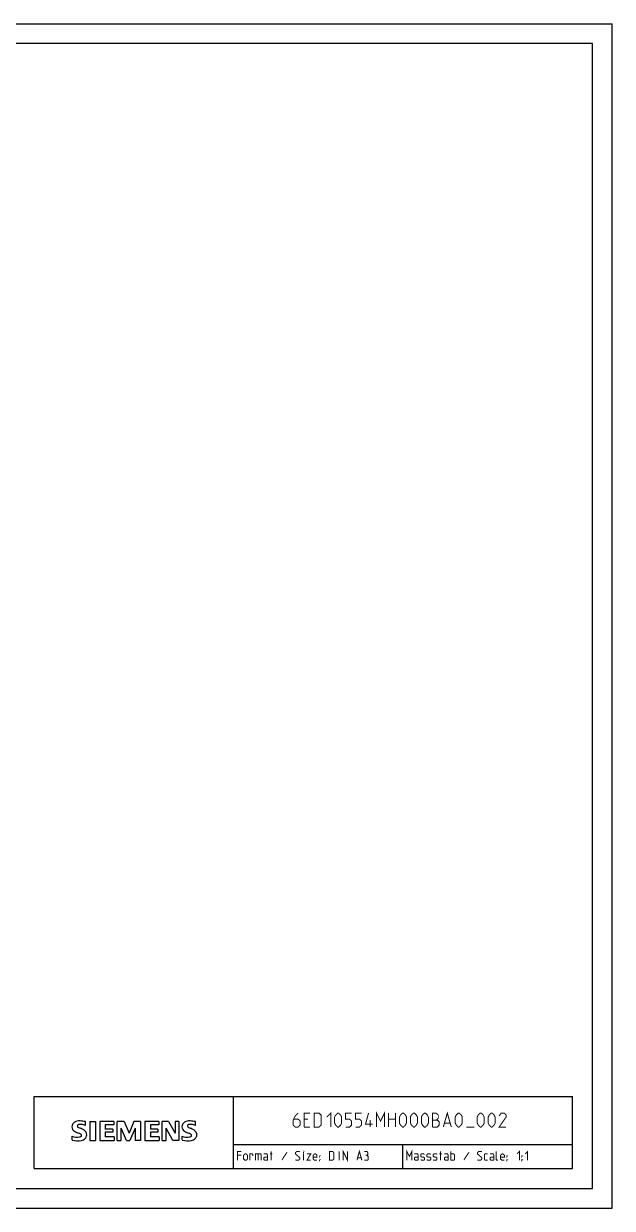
# Model space of a CAD drawing. Extents: x 0 to 420, y 0 to 297.
# Drawn here: x 272.4 to 420, y 0 to 297 of the extents above; entities that cross this region are included whole.
import ezdxf

# ---------------------------------------------------------------- set-up
doc = ezdxf.new("R2010")
doc.units = 0
doc.header["$LTSCALE"] = 23.1
doc.layers.get('0').update_dxf_attribs({"linetype": 'CONTINUOUS'})
doc.layers.add('90000_FRAME', color=7, linetype='CONTINUOUS')

msp = doc.modelspace()

# ---------------------------------------------------------------- linework, layer by layer
at = {"color": 7, "linetype": 'CONTINUOUS'}
for p, q in [((0, 297), (420, 297)), ((420, 0), (420, 297)), ((0, 0), (420, 0))]:
    msp.add_line(p, q, dxfattribs=at)
at = {"layer": '90000_FRAME', "color": 7, "linetype": 'CONTINUOUS'}
for p, q in [((0, 297), (420, 297)), ((420, 0), (420, 297)), ((415, 292), (5, 292)), ((415, 5), (415, 292)), ((275, 28), (410, 28)), ((275, 10), (275, 28)), ((325, 10), (325, 28)), ((410, 10), (410, 28)), ((284.73, 21.2), (285.01, 21.48)), ((287.87, 20.79), (287.87, 21.74)), ((288.96, 21.78), (290.39, 21.78)), ((288.96, 21.78), (288.96, 17.03)), ((290.39, 21.78), (290.39, 17.03)), ((295, 21.78), (291.48, 21.78)), ((291.48, 21.78), (291.48, 17.03)), ((295, 20.9), (292.86, 20.9)), ((292.86, 20.9), (292.86, 19.84)), ((295, 21.78), (295, 20.9)), ((297.56, 21.78), (295.85, 21.78)), ((295.85, 17.03), (295.85, 21.78)), ((297.56, 21.78), (298.8, 18.88)), ((299.99, 21.78), (298.8, 18.88)), ((301.7, 21.78), (299.99, 21.78)), ((301.7, 21.78), (301.7, 17.03)), ((306.31, 21.78), (302.79, 21.78)), ((302.79, 21.78), (302.79, 17.03)), ((306.31, 20.9), (304.17, 20.9)), ((304.17, 20.9), (304.17, 19.84)), ((306.31, 21.78), (306.31, 20.9)), ((308.69, 21.78), (307.14, 21.78)), ((307.14, 17.03), (307.14, 21.78)), ((308.69, 21.78), (310.37, 18.84)), ((311.32, 21.78), (310.37, 21.78)), ((310.37, 21.78), (310.37, 18.84)), ((311.32, 21.78), (311.32, 17.03)), ((315.46, 20.79), (315.46, 21.74)), ((284.54, 17.13), (284.54, 18.08)), ((294.71, 19.84), (292.86, 19.84)), ((294.71, 19.05), (292.86, 19.05)), ((292.86, 19.05), (292.86, 17.93)), ((295.04, 17.93), (292.86, 17.93)), ((294.71, 19.84), (294.71, 19.05)), ((295.04, 17.93), (295.04, 17.03)), ((298.13, 16.98), (296.8, 20.07)), ((296.8, 17.03), (296.8, 20.07)), ((300.32, 20.12), (298.99, 16.98)), ((300.32, 20.12), (300.32, 17.03)), ((306.02, 19.84), (304.17, 19.84)), ((306.02, 19.05), (304.17, 19.05)), ((304.17, 19.05), (304.17, 17.93)), ((306.36, 17.93), (304.17, 17.93)), ((306.02, 19.84), (306.02, 19.05)), ((306.36, 17.93), (306.36, 17.03)), ((309.8, 17.03), (308.09, 20.07)), ((308.09, 17.03), (308.09, 20.07)), ((312.13, 17.13), (312.13, 18.08)), ((288.96, 17.03), (290.39, 17.03)), ((291.48, 17.03), (295.04, 17.03)), ((295.85, 17.03), (296.8, 17.03)), ((298.13, 16.98), (298.99, 16.98)), ((301.7, 17.03), (300.32, 17.03)), ((302.79, 17.03), (306.36, 17.03)), ((307.14, 17.03), (308.09, 17.03)), ((311.32, 17.03), (309.8, 17.03)), ((325, 16), (410, 16)), ((367.5, 10), (367.5, 16)), ((275, 10), (410, 10)), ((5, 5), (415, 5)), ((0, 0), (420, 0))]:
    msp.add_line(p, q, dxfattribs=at)
at = {"layer": '90000_FRAME', "color": 7, "linetype": 'CONTINUOUS', "const_width": 0.25}
for points in [[(341.21, 23.88), (340.46, 23.13), (339.96, 22.13), (339.96, 20.88), (340.46, 20.38), (341.21, 20.38), (341.71, 20.88), (341.71, 21.88), (341.21, 22.38), (340.12, 22.38)], [(342.71, 20.38), (342.71, 23.88), (344.21, 23.88)], [(345.21, 20.38), (345.21, 23.88), (346.46, 23.88), (346.96, 23.38), (346.96, 20.88), (346.46, 20.38), (345.21, 20.38)], [(348.37, 22.88), (349.37, 23.88), (349.37, 20.38)], [(350.37, 21.38), (350.37, 22.88), (350.62, 23.38), (351.12, 23.88), (351.37, 23.88), (351.87, 23.38), (352.12, 22.88), (352.12, 21.38), (351.87, 20.88), (351.37, 20.38), (351.12, 20.38), (350.62, 20.88), (350.37, 21.38)], [(353.12, 20.38), (354.12, 20.38), (354.62, 20.88), (354.62, 21.88), (354.12, 22.38), (353.12, 22.38), (353.12, 23.88), (354.62, 23.88)], [(355.62, 20.38), (356.62, 20.38), (357.12, 20.88), (357.12, 21.88), (356.62, 22.38), (355.62, 22.38), (355.62, 23.88), (357.12, 23.88)], [(359.87, 21.13), (358.12, 21.13), (358.87, 23.88)], [(360.87, 20.38), (360.87, 23.88), (361.87, 21.88), (362.87, 23.88), (362.87, 20.38)], [(363.87, 20.38), (363.87, 23.88)], [(365.62, 23.88), (365.62, 20.38)], [(366.62, 21.38), (366.62, 22.88), (366.87, 23.38), (367.37, 23.88), (367.62, 23.88), (368.12, 23.38), (368.37, 22.88), (368.37, 21.38), (368.12, 20.88), (367.62, 20.38), (367.37, 20.38), (366.87, 20.88), (366.62, 21.38)], [(369.37, 21.38), (369.37, 22.88), (369.62, 23.38), (370.12, 23.88), (370.37, 23.88), (370.87, 23.38), (371.12, 22.88), (371.12, 21.38), (370.87, 20.88), (370.37, 20.38), (370.12, 20.38), (369.62, 20.88), (369.37, 21.38)], [(372.12, 21.38), (372.12, 22.88), (372.37, 23.38), (372.87, 23.88), (373.12, 23.88), (373.62, 23.38), (373.87, 22.88), (373.87, 21.38), (373.62, 20.88), (373.12, 20.38), (372.87, 20.38), (372.37, 20.88), (372.12, 21.38)], [(374.87, 20.38), (374.87, 23.88), (375.62, 23.88), (375.87, 23.79), (376.37, 23.38), (376.37, 22.63), (375.87, 22.13)], [(377.62, 20.38), (378.62, 23.88), (379.62, 20.38)], [(380.62, 21.38), (380.62, 22.88), (380.87, 23.38), (381.37, 23.88), (381.62, 23.88), (382.12, 23.38), (382.37, 22.88), (382.37, 21.38), (382.12, 20.88), (381.62, 20.38), (381.37, 20.38), (380.87, 20.88), (380.62, 21.38)], [(386.12, 21.38), (386.12, 22.88), (386.37, 23.38), (386.87, 23.88), (387.12, 23.88), (387.62, 23.38), (387.87, 22.88), (387.87, 21.38), (387.62, 20.88), (387.12, 20.38), (386.87, 20.38), (386.37, 20.88), (386.12, 21.38)], [(388.87, 21.38), (388.87, 22.88), (389.12, 23.38), (389.62, 23.88), (389.87, 23.88), (390.37, 23.38), (390.62, 22.88), (390.62, 21.38), (390.37, 20.88), (389.87, 20.38), (389.62, 20.38), (389.12, 20.88), (388.87, 21.38)], [(393.37, 20.38), (391.62, 20.38), (393.37, 22.88), (393.37, 23.38), (392.87, 23.88), (392.12, 23.88), (391.62, 23.13)], [(343.71, 22.38), (342.71, 22.38)], [(359.29, 20.38), (359.29, 22.13)], [(363.87, 22.38), (365.62, 22.38)], [(374.87, 22.13), (376.12, 22.13), (376.62, 21.63), (376.62, 20.88), (376.12, 20.38), (374.87, 20.38)], [(377.96, 21.38), (379.29, 21.38)], [(342.71, 20.38), (344.21, 20.38)], [(383.37, 20.38), (385.37, 20.38)], [(325.98, 12.05), (325.98, 14.25), (326.93, 14.25)], [(326.93, 13.31), (325.98, 13.31)], [(327.55, 12.37), (327.55, 13.31), (327.87, 13.63), (328.18, 13.63), (328.5, 13.31), (328.5, 12.37), (328.18, 12.05), (327.87, 12.05), (327.55, 12.37)], [(329.13, 12.05), (329.13, 13.63), (329.75, 13.63), (329.86, 13.47), (329.86, 13.15)], [(330.54, 12.05), (330.54, 13.63), (331.8, 13.63), (331.95, 13.47), (331.95, 12.05)], [(331.22, 13.63), (331.22, 12.05)], [(333.53, 12.05), (333.53, 13.31), (333.37, 13.63), (332.58, 13.63)], [(333.53, 12.05), (332.9, 12.05), (332.58, 12.21), (332.58, 12.68), (332.9, 12.84), (333.53, 12.84)], [(334.15, 13.63), (334.78, 13.63)], [(334.42, 12.05), (334.42, 14.25)], [(338.4, 14.04), (337.14, 12.11)], [(340.54, 12.21), (340.7, 12.05), (341.33, 12.05), (341.64, 12.37), (341.64, 12.68), (340.54, 13.63), (340.54, 13.94), (340.86, 14.25), (341.49, 14.25), (341.64, 14.1)], [(342.59, 14.1), (342.59, 14.25), (342.64, 14.25), (342.59, 14.1)], [(342.59, 12.05), (342.59, 13.63)], [(343.43, 13.63), (344.37, 13.63), (343.43, 12.05), (344.37, 12.05)], [(345.94, 12.05), (345.31, 12.05), (345, 12.37), (345, 13.31), (345.31, 13.63), (345.63, 13.63), (345.94, 13.31), (345.94, 12.84), (345, 12.84)], [(346.57, 13), (346.57, 13.15), (346.67, 13.15), (346.57, 13)], [(346.57, 12.05), (346.57, 12.21), (346.67, 12.21), (346.57, 12.05)], [(349.08, 12.05), (349.08, 14.25), (349.87, 14.25), (350.18, 13.94), (350.18, 12.37), (349.87, 12.05), (349.08, 12.05)], [(351.49, 12.05), (351.49, 14.25)], [(352.49, 12.05), (352.49, 14.25), (353.59, 12.05), (353.59, 14.25)], [(355.95, 12.05), (356.57, 14.25), (357.2, 12.05)], [(356.15, 12.68), (356.99, 12.68)], [(358.46, 13.31), (358.72, 13.47), (358.72, 13.94), (358.46, 14.25), (357.83, 14.25)], [(357.83, 12.05), (358.62, 12.05), (358.77, 12.21), (358.77, 13), (358.46, 13.31), (358.14, 13.31)], [(368.48, 12.05), (368.48, 14.25), (369.11, 13), (369.74, 14.25), (369.74, 12.05)], [(371.31, 12.05), (371.31, 13.31), (371.15, 13.63), (370.37, 13.63)], [(371.31, 12.05), (370.68, 12.05), (370.37, 12.21), (370.37, 12.68), (370.68, 12.84), (371.31, 12.84)], [(371.94, 12.21), (372.1, 12.05), (372.73, 12.05), (372.88, 12.21), (372.88, 12.68), (372.73, 12.79), (372.1, 12.89), (371.94, 13), (371.94, 13.47), (372.1, 13.63), (372.73, 13.63), (372.88, 13.47)], [(373.51, 12.21), (373.67, 12.05), (374.3, 12.05), (374.45, 12.21), (374.45, 12.68), (374.3, 12.79), (373.67, 12.89), (373.51, 13), (373.51, 13.47), (373.67, 13.63), (374.3, 13.63), (374.45, 13.47)], [(375.08, 12.21), (375.24, 12.05), (375.87, 12.05), (376.03, 12.21), (376.03, 12.68), (375.87, 12.79), (375.24, 12.89), (375.08, 13), (375.08, 13.47), (375.24, 13.63), (375.87, 13.63), (376.03, 13.47)], [(376.65, 13.63), (377.28, 13.63)], [(376.92, 12.05), (376.92, 14.25)], [(378.85, 12.05), (378.85, 13.31), (378.7, 13.63), (377.91, 13.63)], [(378.85, 12.05), (378.23, 12.05), (377.91, 12.21), (377.91, 12.68), (378.23, 12.84), (378.85, 12.84)], [(379.48, 12.05), (379.48, 14.25)], [(379.48, 13.63), (380.27, 13.63), (380.43, 13.47), (380.43, 12.21), (380.27, 12.05), (379.48, 12.05)], [(384.04, 14.04), (382.78, 12.11)], [(386.19, 12.21), (386.34, 12.05), (386.97, 12.05), (387.29, 12.37), (387.29, 12.68), (386.19, 13.63), (386.19, 13.94), (386.5, 14.25), (387.13, 14.25), (387.29, 14.1)], [(388.7, 12.05), (388.07, 12.05), (387.92, 12.21), (387.92, 13.47), (388.07, 13.63), (388.7, 13.63)], [(390.27, 12.05), (390.27, 13.31), (390.12, 13.63), (389.33, 13.63)], [(390.27, 12.05), (389.64, 12.05), (389.33, 12.21), (389.33, 12.68), (389.64, 12.84), (390.27, 12.84)], [(391.37, 12.05), (391.06, 12.05), (390.9, 12.21), (390.9, 14.25)], [(392.94, 12.05), (392.32, 12.05), (392, 12.37), (392, 13.31), (392.32, 13.63), (392.63, 13.63), (392.94, 13.31), (392.94, 12.84), (392, 12.84)], [(393.57, 13), (393.57, 13.15), (393.68, 13.15), (393.57, 13)], [(393.57, 12.05), (393.57, 12.21), (393.68, 12.21), (393.57, 12.05)], [(396.09, 13.63), (396.72, 14.25), (396.72, 12.05)], [(397.34, 13), (397.34, 13.15), (397.45, 13.15), (397.34, 13)], [(397.34, 12.05), (397.34, 12.21), (397.45, 12.21), (397.34, 12.05)], [(398.13, 13.63), (398.76, 14.25), (398.76, 12.05)]]:
    msp.add_lwpolyline(points, dxfattribs=at)
at = {"layer": '90000_FRAME', "color": 7, "linetype": 'CONTINUOUS'}
for centre, radius, start, end in [((285.63, 20.54), 1.12, 142.8139, 167.1523), ((285.98, 20.23), 1.58, 121.2141, 141.5255), ((286.36, 19.54), 2.37, 86.2218, 120.4273), ((286.22, 20.58), 0.41, 102.8288, 149.226), ((286.64, 18.83), 2.2, 84.04, 103.3428), ((286.09, 12.84), 9.07, 78.6827, 87.3148), ((286.3, 16.42), 4.64, 70.2626, 82.9524), ((313.22, 20.54), 1.12, 142.8139, 167.1523), ((313.57, 20.23), 1.58, 121.2141, 141.5255), ((313.95, 19.54), 2.37, 86.2218, 120.4273), ((313.82, 20.58), 0.41, 102.8288, 149.226), ((314.23, 18.83), 2.2, 84.04, 103.3428), ((313.68, 12.84), 9.07, 78.6827, 87.3148), ((313.89, 16.42), 4.64, 70.2626, 82.9524), ((285.8, 20.43), 1.31, 164.1975, 195.8025), ((285.74, 20.39), 1.24, 194.7952, 225.7177), ((285.78, 21.09), 3.26, 247.53, 280.758), ((286.34, 21.09), 2.17, 227.3119, 242.704), ((290.2, 28.63), 10.63, 242.862, 247.1042), ((286.14, 20.65), 0.303, 154.44, 221.8202), ((286.55, 21.04), 0.866, 222.776, 239.0362), ((279.4, 2.84), 17.33, 65.3415, 67.3998), ((287.46, 22.64), 2.7, 240.0482, 251.378), ((286.24, 18.99), 1.11, 277.71, 295.6885), ((284.05, 13.71), 6.86, 59.902, 68.2036), ((286.53, 18.26), 0.34, 305.5032, 72.4653), ((286.72, 18.35), 1.5, 25.9563, 59.4835), ((286.79, 18.48), 1.43, 315.8905, 333.5229), ((286.79, 18.43), 1.41, 335.3868, 24.3915), ((313.39, 20.43), 1.31, 164.1975, 195.8025), ((313.33, 20.39), 1.24, 194.7952, 225.7177), ((313.38, 21.09), 3.26, 247.53, 280.758), ((313.93, 21.09), 2.17, 227.3119, 242.704), ((317.79, 28.63), 10.63, 242.862, 247.1042), ((313.74, 20.65), 0.303, 154.44, 221.8202), ((314.15, 21.04), 0.866, 222.776, 239.0362), ((306.99, 2.84), 17.33, 65.3415, 67.3998), ((315.05, 22.64), 2.7, 240.0482, 251.378), ((313.84, 18.99), 1.11, 277.71, 295.6885), ((311.64, 13.71), 6.86, 59.902, 68.2036), ((314.12, 18.26), 0.34, 305.5032, 72.4653), ((314.31, 18.35), 1.5, 25.9563, 59.4835), ((314.38, 18.48), 1.43, 315.8905, 333.5229), ((314.39, 18.43), 1.41, 335.3868, 24.3915), ((285.96, 21.66), 4.76, 252.5939, 280.9817), ((286.42, 19.05), 2.1, 282.4058, 311.8644), ((313.55, 21.66), 4.76, 252.5939, 280.9817), ((314.01, 19.05), 2.1, 282.4058, 311.8644)]:
    msp.add_arc(centre, radius, start, end, dxfattribs=at)

doc.saveas('drawing.dxf')
